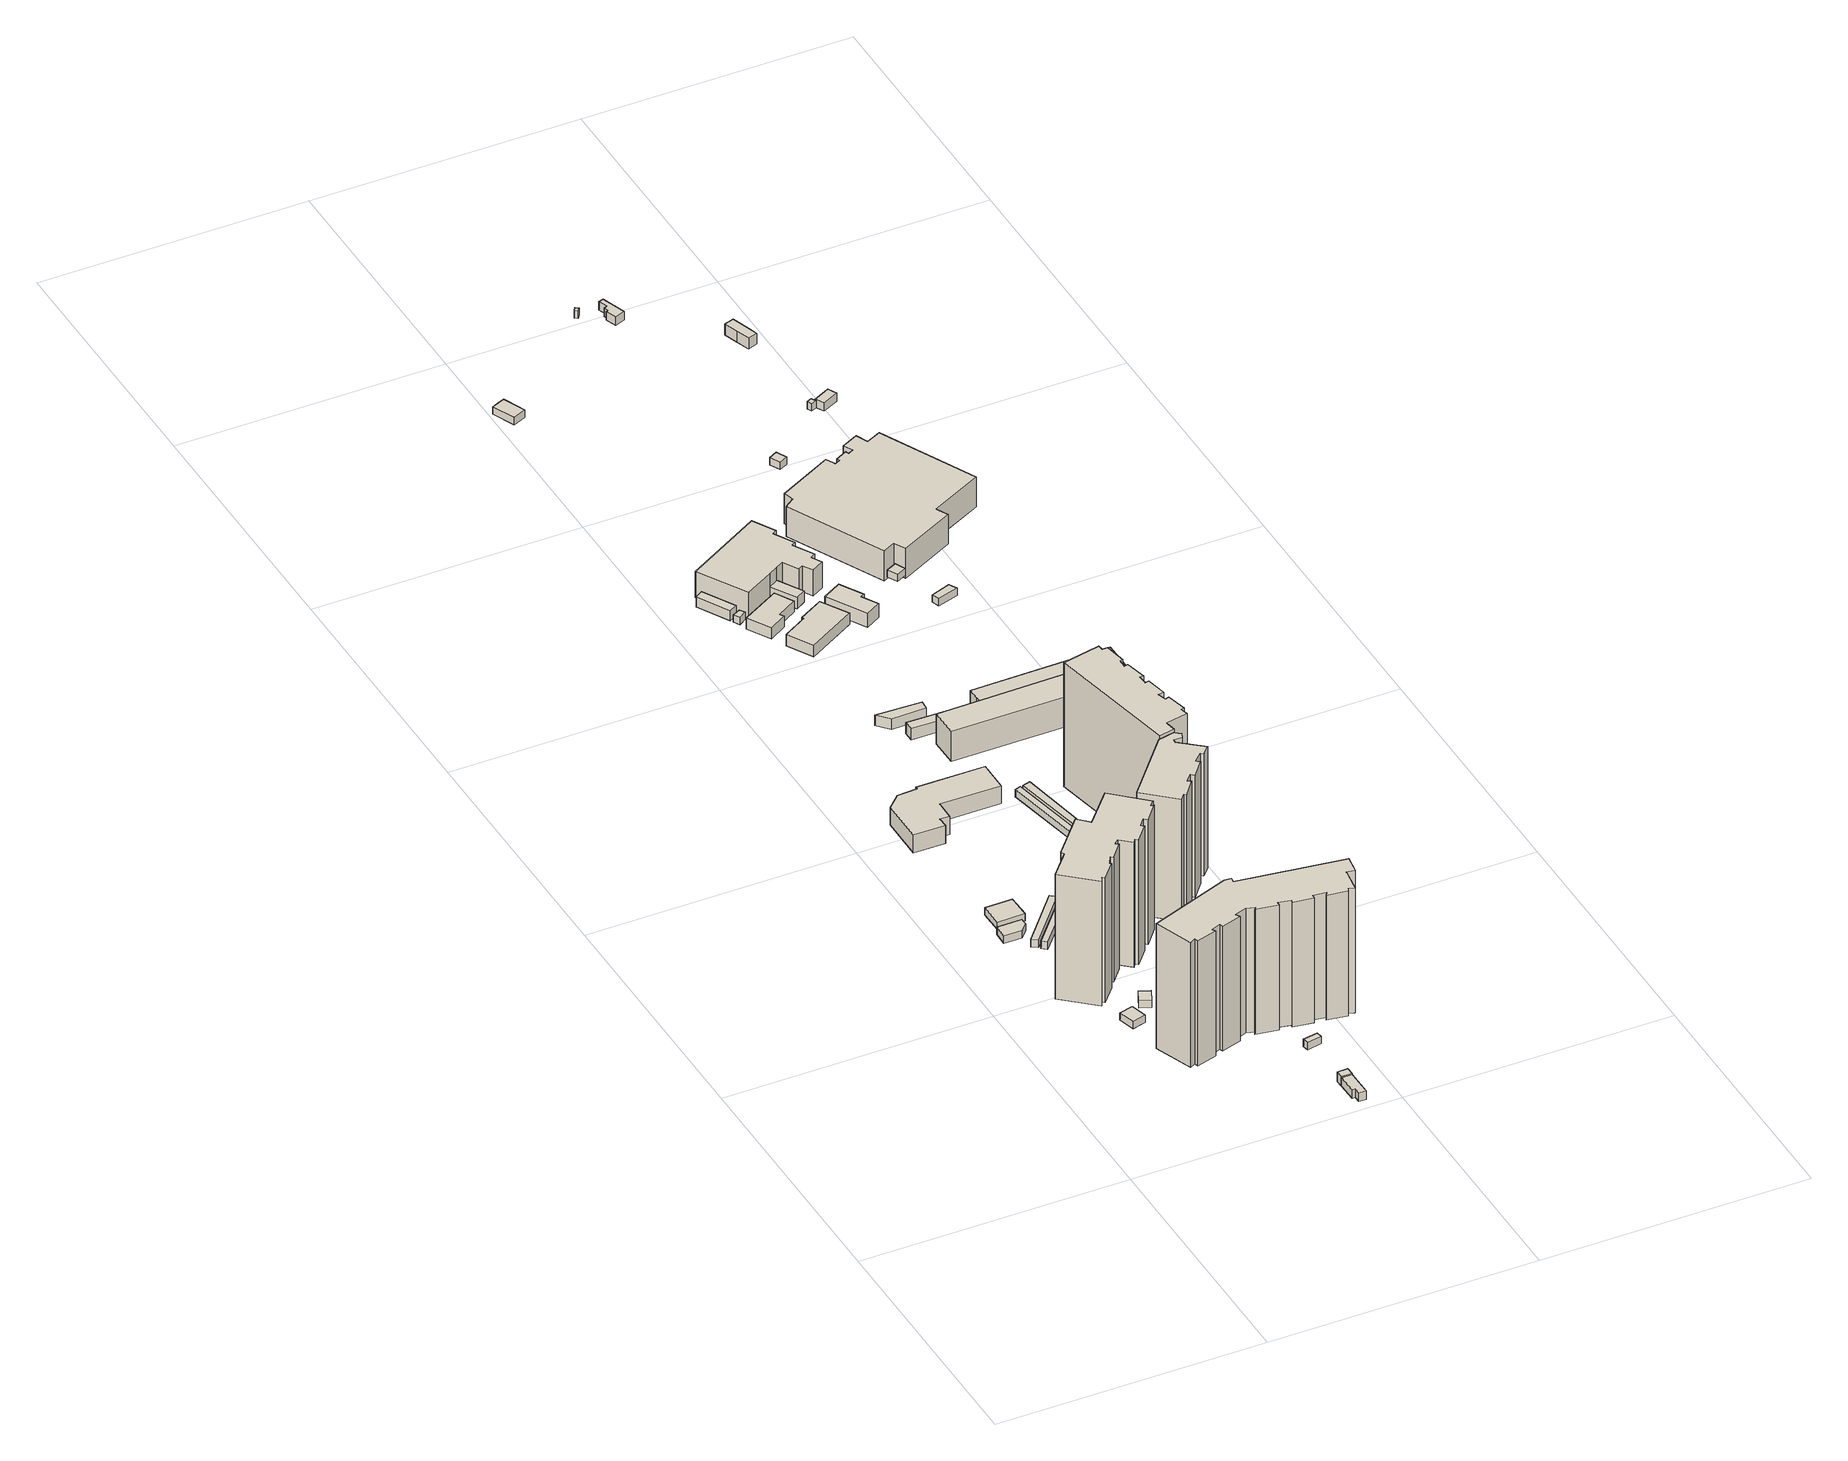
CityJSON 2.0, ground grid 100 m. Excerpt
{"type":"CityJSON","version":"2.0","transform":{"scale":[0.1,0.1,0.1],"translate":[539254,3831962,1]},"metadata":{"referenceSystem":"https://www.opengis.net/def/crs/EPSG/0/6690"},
"CityObjects":{
"building1":{"type":"Building","attributes":{"class":"3001","BuildingDetailAttribute.specifiedBuildingCoverageRate":0.6,"BuildingDetailAttribute.surveyYear":2017,"BuildingHighTideRiskAttribute.description":"1","BuildingHighTideRiskAttribute.rank":"2","BuildingHighTideRiskAttribute.depth":1.52,"BuildingIDAttribute.prefecture":"27","BuildingIDAttribute.city":"27125"},"geometry":[{"type":"Solid","lod":"1","boundaries":[[[[0,1,2,3]],[[2,4,5,3]],[[1,6,4,2]],[[0,7,6,1]],[[3,5,7,0]],[[4,6,7,5]]]]}]},
"building2":{"type":"Building","attributes":{"計測周辺長":28.14,"1/2500図郭":83,"区名":"住之江区","町丁目名称":"南港中２丁目","街区番号":3,"class":"3001","usage":"412","storeysAboveGround":1,"BuildingDetailAttribute.buildingRoofEdgeArea":47.78,"BuildingDetailAttribute.buildingStructureType":"610","BuildingDetailAttribute.buildingStructureOrgType":"2","BuildingDetailAttribute.detailedUsage":"1130","BuildingDetailAttribute.specifiedBuildingCoverageRate":0.6,"BuildingDetailAttribute.surveyYear":2017,"BuildingHighTideRiskAttribute.description":"1","BuildingHighTideRiskAttribute.rank":"2","BuildingHighTideRiskAttribute.depth":1.23,"BuildingIDAttribute.prefecture":"27","BuildingIDAttribute.city":"27125"},"geometry":[{"type":"Solid","lod":"1","boundaries":[[[[8,9,10,11,12]],[[11,13,14,12]],[[10,15,13,11]],[[9,16,15,10]],[[8,17,16,9]],[[12,14,17,8]],[[13,15,16,17,14]]]]}]},
"building3":{"type":"Building","attributes":{"計測周辺長":38.5,"1/2500図郭":83,"区名":"住之江区","町丁目名称":"南港中２丁目","街区番号":3,"class":"3001","usage":"412","storeysAboveGround":1,"BuildingDetailAttribute.buildingRoofEdgeArea":92.25,"BuildingDetailAttribute.buildingStructureType":"603","BuildingDetailAttribute.buildingStructureOrgType":"3","BuildingDetailAttribute.detailedUsage":"1130","BuildingDetailAttribute.specifiedBuildingCoverageRate":0.6,"BuildingDetailAttribute.surveyYear":2017,"BuildingHighTideRiskAttribute.description":"1","BuildingHighTideRiskAttribute.rank":"2","BuildingHighTideRiskAttribute.depth":1.1,"BuildingIDAttribute.prefecture":"27","BuildingIDAttribute.city":"27125"},"geometry":[{"type":"Solid","lod":"1","boundaries":[[[[18,19,20,21]],[[20,22,23,21]],[[19,24,22,20]],[[18,25,24,19]],[[21,23,25,18]],[[22,24,25,23]]]]}]},
"building4":{"type":"Building","attributes":{"class":"3001","BuildingDetailAttribute.specifiedBuildingCoverageRate":0.6,"BuildingDetailAttribute.surveyYear":2017,"BuildingHighTideRiskAttribute.description":"1","BuildingHighTideRiskAttribute.rank":"2","BuildingHighTideRiskAttribute.depth":1.56,"BuildingIDAttribute.prefecture":"27","BuildingIDAttribute.city":"27125"},"geometry":[{"type":"Solid","lod":"1","boundaries":[[[[26,27,28,29]],[[28,30,31,29]],[[27,32,30,28]],[[26,33,32,27]],[[29,31,33,26]],[[30,32,33,31]]]]}]},
"building5":{"type":"Building","attributes":{"計測周辺長":55.32,"1/2500図郭":83,"区名":"住之江区","町丁目名称":"南港中２丁目","街区番号":3,"class":"3003","usage":"431","storeysAboveGround":1,"BuildingDetailAttribute.buildingRoofEdgeArea":68.72,"BuildingDetailAttribute.buildingStructureType":"610","BuildingDetailAttribute.buildingStructureOrgType":"2","BuildingDetailAttribute.detailedUsage":"1740","BuildingDetailAttribute.specifiedBuildingCoverageRate":0.6,"BuildingDetailAttribute.surveyYear":2017,"BuildingHighTideRiskAttribute.description":"1","BuildingHighTideRiskAttribute.rank":"2","BuildingHighTideRiskAttribute.depth":1.45,"BuildingIDAttribute.prefecture":"27","BuildingIDAttribute.city":"27125"},"geometry":[{"type":"Solid","lod":"1","boundaries":[[[[34,35,36,37]],[[36,38,39,37]],[[35,40,38,36]],[[34,41,40,35]],[[37,39,41,34]],[[38,40,41,39]]]]}]},
"building6":{"type":"Building","attributes":{"計測周辺長":149.51,"1/2500図郭":83,"区名":"住之江区","町丁目名称":"南港中２丁目","街区番号":3,"class":"3002","usage":"412","measuredHeight":51,"storeysAboveGround":15,"BuildingDetailAttribute.buildingRoofEdgeArea":836.59,"BuildingDetailAttribute.buildingStructureType":"603","BuildingDetailAttribute.buildingStructureOrgType":"3","BuildingDetailAttribute.detailedUsage":"1130","BuildingDetailAttribute.specifiedBuildingCoverageRate":0.6,"BuildingDetailAttribute.surveyYear":2017,"BuildingHighTideRiskAttribute.description":"1","BuildingHighTideRiskAttribute.rank":"2","BuildingHighTideRiskAttribute.depth":1.54,"BuildingIDAttribute.prefecture":"27","BuildingIDAttribute.city":"27125"},"geometry":[{"type":"Solid","lod":"1","boundaries":[[[[42,43,44,45,46,47,48,49,50,51,52,53,54,55,56,57,58,59,60,61,62,63,64,65,66,67]],[[66,68,69,67]],[[65,70,68,66]],[[64,71,70,65]],[[63,72,71,64]],[[62,73,72,63]],[[61,74,73,62]],[[60,75,74,61]],[[59,76,75,60]],[[58,77,76,59]],[[57,78,77,58]],[[56,79,78,57]],[[55,80,79,56]],[[54,81,80,55]],[[53,82,81,54]],[[52,83,82,53]],[[51,84,83,52]],[[50,85,84,51]],[[49,86,85,50]],[[48,87,86,49]],[[47,88,87,48]],[[46,89,88,47]],[[45,90,89,46]],[[44,91,90,45]],[[43,92,91,44]],[[42,93,92,43]],[[67,69,93,42]],[[68,70,71,72,73,74,75,76,77,78,79,80,81,82,83,84,85,86,87,88,89,90,91,92,93,69]]]]}]},
"building7":{"type":"Building","attributes":{"計測周辺長":54.55,"1/2500図郭":83,"区名":"住之江区","町丁目名称":"南港中２丁目","街区番号":3,"class":"3003","usage":"431","storeysAboveGround":1,"BuildingDetailAttribute.buildingRoofEdgeArea":59.63,"BuildingDetailAttribute.buildingStructureType":"610","BuildingDetailAttribute.buildingStructureOrgType":"2","BuildingDetailAttribute.detailedUsage":"1740","BuildingDetailAttribute.specifiedBuildingCoverageRate":0.6,"BuildingDetailAttribute.surveyYear":2017,"BuildingHighTideRiskAttribute.description":"1","BuildingHighTideRiskAttribute.rank":"2","BuildingHighTideRiskAttribute.depth":1.45,"BuildingIDAttribute.prefecture":"27","BuildingIDAttribute.city":"27125"},"geometry":[{"type":"Solid","lod":"1","boundaries":[[[[94,95,96,97]],[[96,98,99,97]],[[95,100,98,96]],[[94,101,100,95]],[[97,99,101,94]],[[98,100,101,99]]]]}]},
"building8":{"type":"Building","attributes":{"計測周辺長":28.36,"1/2500図郭":83,"区名":"住之江区","町丁目名称":"南港中２丁目","街区番号":5,"class":"3001","usage":"422","measuredHeight":3.5,"storeysAboveGround":1,"BuildingDetailAttribute.buildingRoofEdgeArea":37.15,"BuildingDetailAttribute.buildingStructureType":"610","BuildingDetailAttribute.buildingStructureOrgType":"2","BuildingDetailAttribute.detailedUsage":"1402","BuildingDetailAttribute.specifiedBuildingCoverageRate":0.6,"BuildingDetailAttribute.surveyYear":2017,"BuildingHighTideRiskAttribute.description":"1","BuildingHighTideRiskAttribute.rank":"2","BuildingHighTideRiskAttribute.depth":1.29,"BuildingIDAttribute.prefecture":"27","BuildingIDAttribute.city":"27125"},"geometry":[{"type":"Solid","lod":"1","boundaries":[[[[102,103,104,105,106,107]],[[106,108,109,107]],[[105,110,108,106]],[[104,111,110,105]],[[103,112,111,104]],[[102,113,112,103]],[[107,109,113,102]],[[108,110,111,112,113,109]]]]}]},
"building9":{"type":"Building","attributes":{"class":"3001","measuredHeight":4,"BuildingDetailAttribute.specifiedBuildingCoverageRate":0.6,"BuildingDetailAttribute.surveyYear":2017,"BuildingHighTideRiskAttribute.description":"1","BuildingHighTideRiskAttribute.rank":"2","BuildingHighTideRiskAttribute.depth":1.56,"BuildingIDAttribute.prefecture":"27","BuildingIDAttribute.city":"27125"},"geometry":[{"type":"Solid","lod":"1","boundaries":[[[[114,115,116,117]],[[116,118,119,117]],[[115,120,118,116]],[[114,121,120,115]],[[117,119,121,114]],[[118,120,121,119]]]]}]},
"building10":{"type":"Building","attributes":{"計測周辺長":190.79,"1/2500図郭":83,"区名":"住之江区","町丁目名称":"南港中２丁目","街区番号":3,"class":"3002","usage":"412","measuredHeight":51.2,"storeysAboveGround":15,"BuildingDetailAttribute.buildingRoofEdgeArea":1134.38,"BuildingDetailAttribute.buildingStructureType":"603","BuildingDetailAttribute.buildingStructureOrgType":"3","BuildingDetailAttribute.detailedUsage":"1130","BuildingDetailAttribute.specifiedBuildingCoverageRate":0.6,"BuildingDetailAttribute.surveyYear":2017,"BuildingHighTideRiskAttribute.description":"1","BuildingHighTideRiskAttribute.rank":"2","BuildingHighTideRiskAttribute.depth":1.6,"BuildingIDAttribute.prefecture":"27","BuildingIDAttribute.city":"27125"},"geometry":[{"type":"Solid","lod":"1","boundaries":[[[[122,123,124,125,126,127,128,129,130,131,132,133,134,135,136,137,138,139,140,141,142,143,144,145,146,147,148,149,150,151]],[[150,152,153,151]],[[149,154,152,150]],[[148,155,154,149]],[[147,156,155,148]],[[146,157,156,147]],[[145,158,157,146]],[[144,159,158,145]],[[143,160,159,144]],[[142,161,160,143]],[[141,162,161,142]],[[140,163,162,141]],[[139,164,163,140]],[[138,165,164,139]],[[137,166,165,138]],[[136,167,166,137]],[[135,168,167,136]],[[134,169,168,135]],[[133,170,169,134]],[[132,171,170,133]],[[131,172,171,132]],[[130,173,172,131]],[[129,174,173,130]],[[128,175,174,129]],[[127,176,175,128]],[[126,177,176,127]],[[125,178,177,126]],[[124,179,178,125]],[[123,180,179,124]],[[122,181,180,123]],[[151,153,181,122]],[[152,154,155,156,157,158,159,160,161,162,163,164,165,166,167,168,169,170,171,172,173,174,175,176,177,178,179,180,181,153]]]]}]},
"building11":{"type":"Building","attributes":{"計測周辺長":119.17,"1/2500図郭":83,"区名":"住之江区","町丁目名称":"南港中２丁目","街区番号":3,"class":"3001","usage":"422","measuredHeight":7.2,"storeysAboveGround":2,"BuildingDetailAttribute.buildingRoofEdgeArea":584.47,"BuildingDetailAttribute.buildingStructureType":"603","BuildingDetailAttribute.buildingStructureOrgType":"3","BuildingDetailAttribute.detailedUsage":"1415","BuildingDetailAttribute.specifiedBuildingCoverageRate":0.6,"BuildingDetailAttribute.surveyYear":2017,"BuildingHighTideRiskAttribute.description":"1","BuildingHighTideRiskAttribute.rank":"2","BuildingHighTideRiskAttribute.depth":2.01,"BuildingIDAttribute.prefecture":"27","BuildingIDAttribute.city":"27125"},"geometry":[{"type":"Solid","lod":"1","boundaries":[[[[182,183,184,185,186,187,188,189,190,191,192]],[[191,193,194,192]],[[190,195,193,191]],[[189,196,195,190]],[[188,197,196,189]],[[187,198,197,188]],[[186,199,198,187]],[[185,200,199,186]],[[184,201,200,185]],[[183,202,201,184]],[[182,203,202,183]],[[192,194,203,182]],[[193,195,196,197,198,199,200,201,202,203,194]]]]}]},
"building12":{"type":"Building","attributes":{"class":"3001","BuildingDetailAttribute.specifiedBuildingCoverageRate":0.6,"BuildingDetailAttribute.surveyYear":2017,"BuildingHighTideRiskAttribute.description":"1","BuildingHighTideRiskAttribute.rank":"2","BuildingHighTideRiskAttribute.depth":1.39,"BuildingIDAttribute.prefecture":"27","BuildingIDAttribute.city":"27125"},"geometry":[{"type":"Solid","lod":"1","boundaries":[[[[204,205,206,207]],[[206,208,209,207]],[[205,210,208,206]],[[204,211,210,205]],[[207,209,211,204]],[[208,210,211,209]]]]}]},
"building13":{"type":"Building","attributes":{"計測周辺長":44.29,"1/2500図郭":83,"区名":"住之江区","町丁目名称":"南港中２丁目","街区番号":3,"class":"3003","usage":"431","storeysAboveGround":1,"BuildingDetailAttribute.buildingRoofEdgeArea":47.09,"BuildingDetailAttribute.buildingStructureType":"610","BuildingDetailAttribute.buildingStructureOrgType":"2","BuildingDetailAttribute.detailedUsage":"1740","BuildingDetailAttribute.specifiedBuildingCoverageRate":0.6,"BuildingDetailAttribute.surveyYear":2017,"BuildingHighTideRiskAttribute.description":"1","BuildingHighTideRiskAttribute.rank":"2","BuildingHighTideRiskAttribute.depth":1.7,"BuildingIDAttribute.prefecture":"27","BuildingIDAttribute.city":"27125"},"geometry":[{"type":"Solid","lod":"1","boundaries":[[[[212,213,214,215,216,217]],[[216,218,219,217]],[[215,220,218,216]],[[214,221,220,215]],[[213,222,221,214]],[[212,223,222,213]],[[217,219,223,212]],[[218,220,221,222,223,219]]]]}]},
"building14":{"type":"Building","attributes":{"計測周辺長":58.99,"1/2500図郭":83,"区名":"住之江区","町丁目名称":"南港中２丁目","街区番号":3,"class":"3003","usage":"431","storeysAboveGround":1,"BuildingDetailAttribute.buildingRoofEdgeArea":64.94,"BuildingDetailAttribute.buildingStructureType":"610","BuildingDetailAttribute.buildingStructureOrgType":"2","BuildingDetailAttribute.detailedUsage":"1740","BuildingDetailAttribute.specifiedBuildingCoverageRate":0.6,"BuildingDetailAttribute.surveyYear":2017,"BuildingHighTideRiskAttribute.description":"1","BuildingHighTideRiskAttribute.rank":"2","BuildingHighTideRiskAttribute.depth":1.61,"BuildingIDAttribute.prefecture":"27","BuildingIDAttribute.city":"27125"},"geometry":[{"type":"Solid","lod":"1","boundaries":[[[[224,225,226,227,228,229]],[[228,230,231,229]],[[227,232,230,228]],[[226,233,232,227]],[[225,234,233,226]],[[224,235,234,225]],[[229,231,235,224]],[[230,232,233,234,235,231]]]]}]},
"building15":{"type":"Building","attributes":{"計測周辺長":48.55,"1/2500図郭":83,"区名":"住之江区","町丁目名称":"南港中２丁目","街区番号":3,"class":"3003","usage":"431","storeysAboveGround":1,"BuildingDetailAttribute.buildingRoofEdgeArea":68.88,"BuildingDetailAttribute.buildingStructureType":"610","BuildingDetailAttribute.buildingStructureOrgType":"2","BuildingDetailAttribute.detailedUsage":"1740","BuildingDetailAttribute.specifiedBuildingCoverageRate":0.6,"BuildingDetailAttribute.surveyYear":2017,"BuildingHighTideRiskAttribute.description":"1","BuildingHighTideRiskAttribute.rank":"2","BuildingHighTideRiskAttribute.depth":1.46,"BuildingIDAttribute.prefecture":"27","BuildingIDAttribute.city":"27125"},"geometry":[{"type":"Solid","lod":"1","boundaries":[[[[236,237,238,239]],[[238,240,241,239]],[[237,242,240,238]],[[236,243,242,237]],[[239,241,243,236]],[[240,242,243,241]]]]}]},
"building16":{"type":"Building","attributes":{"計測周辺長":34.24,"1/2500図郭":83,"区名":"住之江区","町丁目名称":"南港中２丁目","街区番号":1,"class":"3003","usage":"402","measuredHeight":4.2,"storeysAboveGround":1,"BuildingDetailAttribute.buildingRoofEdgeArea":47.38,"BuildingDetailAttribute.buildingStructureType":"610","BuildingDetailAttribute.buildingStructureOrgType":"2","BuildingDetailAttribute.detailedUsage":"1220","BuildingDetailAttribute.specifiedBuildingCoverageRate":0.8,"BuildingDetailAttribute.surveyYear":2017,"BuildingHighTideRiskAttribute.description":"1","BuildingHighTideRiskAttribute.rank":"2","BuildingHighTideRiskAttribute.depth":2.1,"BuildingIDAttribute.prefecture":"27","BuildingIDAttribute.city":"27125"},"geometry":[{"type":"Solid","lod":"1","boundaries":[[[[244,245,246,247]],[[246,248,249,247]],[[245,250,248,246]],[[244,251,250,245]],[[247,249,251,244]],[[248,250,251,249]]]]}]},
"building17":{"type":"Building","attributes":{"計測周辺長":88.29,"1/2500図郭":83,"区名":"住之江区","町丁目名称":"南港中２丁目","街区番号":3,"class":"3003","usage":"431","storeysAboveGround":1,"BuildingDetailAttribute.buildingRoofEdgeArea":101.19,"BuildingDetailAttribute.buildingStructureType":"610","BuildingDetailAttribute.buildingStructureOrgType":"2","BuildingDetailAttribute.detailedUsage":"1740","BuildingDetailAttribute.specifiedBuildingCoverageRate":0.6,"BuildingDetailAttribute.surveyYear":2017,"BuildingHighTideRiskAttribute.description":"1","BuildingHighTideRiskAttribute.rank":"2","BuildingHighTideRiskAttribute.depth":1.52,"BuildingIDAttribute.prefecture":"27","BuildingIDAttribute.city":"27125"},"geometry":[{"type":"Solid","lod":"1","boundaries":[[[[252,253,254,255]],[[254,256,257,255]],[[253,258,256,254]],[[252,259,258,253]],[[255,257,259,252]],[[256,258,259,257]]]]}]},
"building18":{"type":"Building","attributes":{"class":"3003","BuildingDetailAttribute.specifiedBuildingCoverageRate":0.8,"BuildingDetailAttribute.surveyYear":2017,"BuildingHighTideRiskAttribute.description":"1","BuildingHighTideRiskAttribute.rank":"2","BuildingHighTideRiskAttribute.depth":2.11,"BuildingIDAttribute.prefecture":"27","BuildingIDAttribute.city":"27125"},"geometry":[{"type":"Solid","lod":"1","boundaries":[[[[260,261,262,263]],[[262,264,265,263]],[[261,266,264,262]],[[260,267,266,261]],[[263,265,267,260]],[[264,266,267,265]]]]}]},
"building19":{"type":"Building","attributes":{"class":"3003","measuredHeight":4.4,"BuildingDetailAttribute.specifiedBuildingCoverageRate":0.8,"BuildingDetailAttribute.surveyYear":2017,"BuildingHighTideRiskAttribute.description":"1","BuildingHighTideRiskAttribute.rank":"2","BuildingHighTideRiskAttribute.depth":1.78,"BuildingIDAttribute.prefecture":"27","BuildingIDAttribute.city":"27125"},"geometry":[{"type":"Solid","lod":"1","boundaries":[[[[268,269,270,271]],[[270,272,273,271]],[[269,274,272,270]],[[268,275,274,269]],[[271,273,275,268]],[[272,274,275,273]]]]}]},
"building20":{"type":"Building","attributes":{"計測周辺長":109.27,"1/2500図郭":83,"区名":"住之江区","町丁目名称":"南港中２丁目","街区番号":3,"class":"3002","usage":"412","measuredHeight":50.1,"storeysAboveGround":15,"BuildingDetailAttribute.buildingRoofEdgeArea":495.66,"BuildingDetailAttribute.buildingStructureType":"603","BuildingDetailAttribute.buildingStructureOrgType":"3","BuildingDetailAttribute.detailedUsage":"1130","BuildingDetailAttribute.specifiedBuildingCoverageRate":0.6,"BuildingDetailAttribute.surveyYear":2017,"BuildingHighTideRiskAttribute.description":"1","BuildingHighTideRiskAttribute.rank":"2","BuildingHighTideRiskAttribute.depth":1.94,"BuildingIDAttribute.prefecture":"27","BuildingIDAttribute.city":"27125"},"geometry":[{"type":"Solid","lod":"1","boundaries":[[[[276,277,278,279,280,281,282,283,284,285,286,287,288,289,290,291,292,293,294]],[[293,295,296,294]],[[292,297,295,293]],[[291,298,297,292]],[[290,299,298,291]],[[289,300,299,290]],[[288,301,300,289]],[[287,302,301,288]],[[286,303,302,287]],[[285,304,303,286]],[[284,305,304,285]],[[283,306,305,284]],[[282,307,306,283]],[[281,308,307,282]],[[280,309,308,281]],[[279,310,309,280]],[[278,311,310,279]],[[277,312,311,278]],[[276,313,312,277]],[[294,296,313,276]],[[295,297,298,299,300,301,302,303,304,305,306,307,308,309,310,311,312,313,296]]]]}]},
"building21":{"type":"Building","attributes":{"計測周辺長":88.49,"1/2500図郭":83,"区名":"住之江区","町丁目名称":"南港中２丁目","街区番号":3,"class":"3003","usage":"431","storeysAboveGround":1,"BuildingDetailAttribute.buildingRoofEdgeArea":114.34,"BuildingDetailAttribute.buildingStructureType":"610","BuildingDetailAttribute.buildingStructureOrgType":"2","BuildingDetailAttribute.detailedUsage":"1740","BuildingDetailAttribute.specifiedBuildingCoverageRate":0.6,"BuildingDetailAttribute.surveyYear":2017,"BuildingHighTideRiskAttribute.description":"1","BuildingHighTideRiskAttribute.rank":"2","BuildingHighTideRiskAttribute.depth":1.72,"BuildingIDAttribute.prefecture":"27","BuildingIDAttribute.city":"27125"},"geometry":[{"type":"Solid","lod":"1","boundaries":[[[[314,315,316,317]],[[316,318,319,317]],[[315,320,318,316]],[[314,321,320,315]],[[317,319,321,314]],[[318,320,321,319]]]]}]},
"building22":{"type":"Building","attributes":{"計測周辺長":52.85,"1/2500図郭":83,"区名":"住之江区","町丁目名称":"南港中２丁目","街区番号":1,"class":"3001","usage":"402","measuredHeight":4.5,"storeysAboveGround":1,"BuildingDetailAttribute.buildingRoofEdgeArea":146.75,"BuildingDetailAttribute.buildingStructureType":"610","BuildingDetailAttribute.buildingStructureOrgType":"2","BuildingDetailAttribute.detailedUsage":"1260","BuildingDetailAttribute.specifiedBuildingCoverageRate":0.8,"BuildingDetailAttribute.surveyYear":2017,"BuildingHighTideRiskAttribute.description":"1","BuildingHighTideRiskAttribute.rank":"2","BuildingHighTideRiskAttribute.depth":1.95,"BuildingIDAttribute.prefecture":"27","BuildingIDAttribute.city":"27125"},"geometry":[{"type":"Solid","lod":"1","boundaries":[[[[322,323,324,325,326,327]],[[326,328,329,327]],[[325,330,328,326]],[[324,331,330,325]],[[323,332,331,324]],[[322,333,332,323]],[[327,329,333,322]],[[328,330,331,332,333,329]]]]}]},
"building23":{"type":"Building","attributes":{"class":"3003","measuredHeight":4.5,"BuildingDetailAttribute.specifiedBuildingCoverageRate":0.8,"BuildingDetailAttribute.surveyYear":2017,"BuildingHighTideRiskAttribute.description":"1","BuildingHighTideRiskAttribute.rank":"2","BuildingHighTideRiskAttribute.depth":1.79,"BuildingIDAttribute.prefecture":"27","BuildingIDAttribute.city":"27125"},"geometry":[{"type":"Solid","lod":"1","boundaries":[[[[334,335,336,337,338,339]],[[338,340,341,339]],[[337,342,340,338]],[[336,343,342,337]],[[335,344,343,336]],[[334,345,344,335]],[[339,341,345,334]],[[340,342,343,344,345,341]]]]}]},
"building24":{"type":"Building","attributes":{"計測周辺長":65.72,"1/2500図郭":83,"区名":"住之江区","町丁目名称":"南港中２丁目","街区番号":1,"class":"3001","usage":"402","measuredHeight":4.7,"storeysAboveGround":1,"BuildingDetailAttribute.buildingRoofEdgeArea":239.71,"BuildingDetailAttribute.buildingStructureType":"610","BuildingDetailAttribute.buildingStructureOrgType":"2","BuildingDetailAttribute.detailedUsage":"1260","BuildingDetailAttribute.specifiedBuildingCoverageRate":0.8,"BuildingDetailAttribute.surveyYear":2017,"BuildingHighTideRiskAttribute.description":"1","BuildingHighTideRiskAttribute.rank":"2","BuildingHighTideRiskAttribute.depth":2.01,"BuildingIDAttribute.prefecture":"27","BuildingIDAttribute.city":"27125"},"geometry":[{"type":"Solid","lod":"1","boundaries":[[[[346,347,348,349,350,351]],[[350,352,353,351]],[[349,354,352,350]],[[348,355,354,349]],[[347,356,355,348]],[[346,357,356,347]],[[351,353,357,346]],[[352,354,355,356,357,353]]]]}]},
"building25":{"type":"Building","attributes":{"計測周辺長":130.51,"1/2500図郭":83,"区名":"住之江区","町丁目名称":"南港中２丁目","街区番号":1,"class":"3001","usage":"402","measuredHeight":10.6,"storeysAboveGround":2,"BuildingDetailAttribute.buildingRoofEdgeArea":761.32,"BuildingDetailAttribute.buildingStructureType":"603","BuildingDetailAttribute.buildingStructureOrgType":"3","BuildingDetailAttribute.detailedUsage":"1260","BuildingDetailAttribute.specifiedBuildingCoverageRate":0.8,"BuildingDetailAttribute.surveyYear":2017,"BuildingHighTideRiskAttribute.description":"1","BuildingHighTideRiskAttribute.rank":"2","BuildingHighTideRiskAttribute.depth":2.25,"BuildingIDAttribute.prefecture":"27","BuildingIDAttribute.city":"27125"},"geometry":[{"type":"Solid","lod":"1","boundaries":[[[[358,359,360,361,362,363,364,365,366,367,368,369,370,371,372,373,374]],[[373,375,376,374]],[[372,377,375,373]],[[371,378,377,372]],[[370,379,378,371]],[[369,380,379,370]],[[368,381,380,369]],[[367,382,381,368]],[[366,383,382,367]],[[365,384,383,366]],[[364,385,384,365]],[[363,386,385,364]],[[362,387,386,363]],[[361,388,387,362]],[[360,389,388,361]],[[359,390,389,360]],[[358,391,390,359]],[[374,376,391,358]],[[375,377,378,379,380,381,382,383,384,385,386,387,388,389,390,391,376]]]]}]},
"building26":{"type":"Building","attributes":{"計測周辺長":30.01,"1/2500図郭":83,"区名":"住之江区","町丁目名称":"南港中２丁目","街区番号":1,"class":"3003","usage":"402","measuredHeight":4.7,"storeysAboveGround":2,"BuildingDetailAttribute.buildingRoofEdgeArea":46.08,"BuildingDetailAttribute.buildingStructureType":"610","BuildingDetailAttribute.buildingStructureOrgType":"2","BuildingDetailAttribute.detailedUsage":"1260","BuildingDetailAttribute.specifiedBuildingCoverageRate":0.8,"BuildingDetailAttribute.surveyYear":2017,"BuildingHighTideRiskAttribute.description":"1","BuildingHighTideRiskAttribute.rank":"2","BuildingHighTideRiskAttribute.depth":2.14,"BuildingIDAttribute.prefecture":"27","BuildingIDAttribute.city":"27125"},"geometry":[{"type":"Solid","lod":"1","boundaries":[[[[392,393,394,395,396]],[[395,397,398,396]],[[394,399,397,395]],[[393,400,399,394]],[[392,401,400,393]],[[396,398,401,392]],[[397,399,400,401,398]]]]}]},
"building27":{"type":"Building","attributes":{"計測周辺長":144.85,"1/2500図郭":83,"区名":"住之江区","町丁目名称":"南港中２丁目","街区番号":3,"class":"3002","usage":"412","measuredHeight":50.9,"storeysAboveGround":15,"BuildingDetailAttribute.buildingRoofEdgeArea":754.91,"BuildingDetailAttribute.buildingStructureType":"603","BuildingDetailAttribute.buildingStructureOrgType":"3","BuildingDetailAttribute.detailedUsage":"1130","BuildingDetailAttribute.specifiedBuildingCoverageRate":0.6,"BuildingDetailAttribute.surveyYear":2017,"BuildingHighTideRiskAttribute.description":"1","BuildingHighTideRiskAttribute.rank":"2","BuildingHighTideRiskAttribute.depth":1.74,"BuildingIDAttribute.prefecture":"27","BuildingIDAttribute.city":"27125"},"geometry":[{"type":"Solid","lod":"1","boundaries":[[[[402,403,404,405,406,407,408,409,410,411,412,413,414,415,416,417,418,419,420,421,422,423]],[[422,424,425,423]],[[421,426,424,422]],[[420,427,426,421]],[[419,428,427,420]],[[418,429,428,419]],[[417,430,429,418]],[[416,431,430,417]],[[415,432,431,416]],[[414,433,432,415]],[[413,434,433,414]],[[412,435,434,413]],[[411,436,435,412]],[[410,437,436,411]],[[409,438,437,410]],[[408,439,438,409]],[[407,440,439,408]],[[406,441,440,407]],[[405,442,441,406]],[[404,443,442,405]],[[403,444,443,404]],[[402,445,444,403]],[[423,425,445,402]],[[424,426,427,428,429,430,431,432,433,434,435,436,437,438,439,440,441,442,443,444,445,425]]]]}]},
"building28":{"type":"Building","attributes":{"class":"3003","BuildingDetailAttribute.specifiedBuildingCoverageRate":0.6,"BuildingDetailAttribute.surveyYear":2017,"BuildingHighTideRiskAttribute.description":"1","BuildingHighTideRiskAttribute.rank":"2","BuildingHighTideRiskAttribute.depth":2.06,"BuildingIDAttribute.prefecture":"27","BuildingIDAttribute.city":"27125"},"geometry":[{"type":"Solid","lod":"1","boundaries":[[[[446,447,448,449,450,451]],[[450,452,453,451]],[[449,454,452,450]],[[448,455,454,449]],[[447,456,455,448]],[[446,457,456,447]],[[451,453,457,446]],[[452,454,455,456,457,453]]]]}]},
"building29":{"type":"Building","attributes":{"計測周辺長":50.26,"1/2500図郭":83,"区名":"住之江区","町丁目名称":"南港中２丁目","街区番号":1,"class":"3001","usage":"402","measuredHeight":5.7,"storeysAboveGround":1,"BuildingDetailAttribute.buildingRoofEdgeArea":127.46,"BuildingDetailAttribute.buildingStructureType":"610","BuildingDetailAttribute.buildingStructureOrgType":"2","BuildingDetailAttribute.detailedUsage":"1260","BuildingDetailAttribute.specifiedBuildingCoverageRate":0.8,"BuildingDetailAttribute.surveyYear":2017,"BuildingHighTideRiskAttribute.description":"1","BuildingHighTideRiskAttribute.rank":"2","BuildingHighTideRiskAttribute.depth":1.95,"BuildingIDAttribute.prefecture":"27","BuildingIDAttribute.city":"27125"},"geometry":[{"type":"Solid","lod":"1","boundaries":[[[[458,459,460,461,462,463]],[[462,464,465,463]],[[461,466,464,462]],[[460,467,466,461]],[[459,468,467,460]],[[458,469,468,459]],[[463,465,469,458]],[[464,466,467,468,469,465]]]]}]},
"building30":{"type":"Building","attributes":{"name":"ポートタウン東駅","計測周辺長":150.5,"1/2500図郭":83,"区名":"住之江区","町丁目名称":"南港中２丁目","街区番号":1,"class":"3003","usage":"431","measuredHeight":12.4,"storeysAboveGround":3,"BuildingDetailAttribute.buildingRoofEdgeArea":713.37,"BuildingDetailAttribute.buildingStructureType":"603","BuildingDetailAttribute.buildingStructureOrgType":"3","BuildingDetailAttribute.detailedUsage":"1710","BuildingDetailAttribute.specifiedBuildingCoverageRate":0.8,"BuildingDetailAttribute.surveyYear":2017,"BuildingHighTideRiskAttribute.description":"1","BuildingHighTideRiskAttribute.rank":"2","BuildingHighTideRiskAttribute.depth":2.88,"BuildingIDAttribute.prefecture":"27","BuildingIDAttribute.city":"27125"},"geometry":[{"type":"Solid","lod":"1","boundaries":[[[[470,471,472,473]],[[472,474,475,473]],[[471,476,474,472]],[[470,477,476,471]],[[473,475,477,470]],[[474,476,477,475]]]]}]},
"building31":{"type":"Building","attributes":{"計測周辺長":125.25,"1/2500図郭":83,"区名":"住之江区","町丁目名称":"南港中２丁目","街区番号":1,"class":"3003","usage":"431","measuredHeight":7.2,"storeysAboveGround":2,"BuildingDetailAttribute.buildingRoofEdgeArea":562.79,"BuildingDetailAttribute.buildingStructureType":"610","BuildingDetailAttribute.buildingStructureOrgType":"2","BuildingDetailAttribute.detailedUsage":"1710","BuildingDetailAttribute.specifiedBuildingCoverageRate":0.8,"BuildingDetailAttribute.surveyYear":2017,"BuildingHighTideRiskAttribute.description":"1","BuildingHighTideRiskAttribute.rank":"2","BuildingHighTideRiskAttribute.depth":1.47,"BuildingIDAttribute.prefecture":"27","BuildingIDAttribute.city":"27125"},"geometry":[{"type":"Solid","lod":"1","boundaries":[[[[478,479,480,481,482,483,484]],[[483,485,486,484]],[[482,487,485,483]],[[481,488,487,482]],[[480,489,488,481]],[[479,490,489,480]],[[478,491,490,479]],[[484,486,491,478]],[[485,487,488,489,490,491,486]]]]}]},
"building32":{"type":"Building","attributes":{"計測周辺長":16.89,"1/2500図郭":83,"区名":"住之江区","町丁目名称":"南港中２丁目","街区番号":1,"class":"3003","usage":"431","storeysAboveGround":1,"BuildingDetailAttribute.buildingRoofEdgeArea":17.81,"BuildingDetailAttribute.buildingStructureType":"610","BuildingDetailAttribute.buildingStructureOrgType":"2","BuildingDetailAttribute.detailedUsage":"1740","BuildingDetailAttribute.specifiedBuildingCoverageRate":0.8,"BuildingDetailAttribute.surveyYear":2017,"BuildingHighTideRiskAttribute.description":"1","BuildingHighTideRiskAttribute.rank":"2","BuildingHighTideRiskAttribute.depth":2.35,"BuildingIDAttribute.prefecture":"27","BuildingIDAttribute.city":"27125"},"geometry":[{"type":"Solid","lod":"1","boundaries":[[[[492,493,494,495]],[[494,496,497,495]],[[493,498,496,494]],[[492,499,498,493]],[[495,497,499,492]],[[496,498,499,497]]]]}]},
"building33":{"type":"Building","attributes":{"計測周辺長":22.8,"1/2500図郭":83,"区名":"住之江区","町丁目名称":"南港中２丁目","街区番号":1,"class":"3001","usage":"452","storeysAboveGround":1,"BuildingDetailAttribute.buildingRoofEdgeArea":26.38,"BuildingDetailAttribute.buildingStructureType":"610","BuildingDetailAttribute.buildingStructureOrgType":"2","BuildingDetailAttribute.detailedUsage":"1620","BuildingDetailAttribute.specifiedBuildingCoverageRate":0.8,"BuildingDetailAttribute.surveyYear":2017,"BuildingHighTideRiskAttribute.description":"1","BuildingHighTideRiskAttribute.rank":"2","BuildingHighTideRiskAttribute.depth":2.19,"BuildingIDAttribute.prefecture":"27","BuildingIDAttribute.city":"27125"},"geometry":[{"type":"Solid","lod":"1","boundaries":[[[[500,501,502,503]],[[502,504,505,503]],[[501,506,504,502]],[[500,507,506,501]],[[503,505,507,500]],[[504,506,507,505]]]]}]},
"building34":{"type":"Building","attributes":{"class":"3003","BuildingDetailAttribute.specifiedBuildingCoverageRate":0.8,"BuildingDetailAttribute.surveyYear":2017,"BuildingTsunamiRiskAttribute.description":"1","BuildingTsunamiRiskAttribute.rank":"2","BuildingTsunamiRiskAttribute.depth":0.54,"BuildingHighTideRiskAttribute.description":"1","BuildingHighTideRiskAttribute.rank":"3","BuildingHighTideRiskAttribute.depth":3.78,"BuildingIDAttribute.prefecture":"27","BuildingIDAttribute.city":"27125"},"geometry":[{"type":"Solid","lod":"1","boundaries":[[[[508,509,510,511]],[[510,512,513,511]],[[509,514,512,510]],[[508,515,514,509]],[[511,513,515,508]],[[512,514,515,513]]]]}]},
"building35":{"type":"Building","attributes":{"計測周辺長":210.76,"1/2500図郭":83,"区名":"住之江区","町丁目名称":"南港中２丁目","街区番号":1,"class":"3002","usage":"431","measuredHeight":12.2,"storeysAboveGround":3,"BuildingDetailAttribute.buildingRoofEdgeArea":2326.37,"BuildingDetailAttribute.buildingStructureType":"610","BuildingDetailAttribute.buildingStructureOrgType":"2","BuildingDetailAttribute.detailedUsage":"1740","BuildingDetailAttribute.specifiedBuildingCoverageRate":0.8,"BuildingDetailAttribute.surveyYear":2017,"BuildingTsunamiRiskAttribute.description":"1","BuildingTsunamiRiskAttribute.rank":"1","BuildingTsunamiRiskAttribute.depth":0.37,"BuildingHighTideRiskAttribute.description":"1","BuildingHighTideRiskAttribute.rank":"3","BuildingHighTideRiskAttribute.depth":3.61,"BuildingIDAttribute.prefecture":"27","BuildingIDAttribute.city":"27125"},"geometry":[{"type":"Solid","lod":"1","boundaries":[[[[516,517,518,519,520,521,522,523,524,525,526,527,528,529,530,531,532,533,534,535]],[[534,536,537,535]],[[533,538,536,534]],[[532,539,538,533]],[[531,540,539,532]],[[530,541,540,531]],[[529,542,541,530]],[[528,543,542,529]],[[527,544,543,528]],[[526,545,544,527]],[[525,546,545,526]],[[524,547,546,525]],[[523,548,547,524]],[[522,549,548,523]],[[521,550,549,522]],[[520,551,550,521]],[[519,552,551,520]],[[518,553,552,519]],[[517,554,553,518]],[[516,555,554,517]],[[535,537,555,516]],[[536,538,539,540,541,542,543,544,545,546,547,548,549,550,551,552,553,554,555,537]]]]}]},
"building36":{"type":"Building","attributes":{"class":"3001","BuildingDetailAttribute.specifiedBuildingCoverageRate":0.8,"BuildingDetailAttribute.surveyYear":2017,"BuildingHighTideRiskAttribute.description":"1","BuildingHighTideRiskAttribute.rank":"2","BuildingHighTideRiskAttribute.depth":2.53,"BuildingIDAttribute.prefecture":"27","BuildingIDAttribute.city":"27125"},"geometry":[{"type":"Solid","lod":"1","boundaries":[[[[556,557,558,559]],[[558,560,561,559]],[[557,562,560,558]],[[556,563,562,557]],[[559,561,563,556]],[[560,562,563,561]]]]}]},
"building37":{"type":"Building","attributes":{"class":"3001","measuredHeight":3.4,"BuildingDetailAttribute.specifiedBuildingCoverageRate":0.8,"BuildingDetailAttribute.surveyYear":2017,"BuildingTsunamiRiskAttribute.description":"1","BuildingTsunamiRiskAttribute.rank":"1","BuildingTsunamiRiskAttribute.depth":0.14,"BuildingHighTideRiskAttribute.description":"1","BuildingHighTideRiskAttribute.rank":"3","BuildingHighTideRiskAttribute.depth":3.05,"BuildingIDAttribute.prefecture":"27","BuildingIDAttribute.city":"27125"},"geometry":[{"type":"Solid","lod":"1","boundaries":[[[[564,565,566,567,568,569,570,571]],[[570,572,573,571]],[[569,574,572,570]],[[568,575,574,569]],[[567,576,575,568]],[[566,577,576,567]],[[565,578,577,566]],[[564,579,578,565]],[[571,573,579,564]],[[572,574,575,576,577,578,579,573]]]]}]},
"building38":{"type":"Building","attributes":{"class":"3001","BuildingDetailAttribute.specifiedBuildingCoverageRate":0.8,"BuildingDetailAttribute.surveyYear":2017,"BuildingTsunamiRiskAttribute.description":"1","BuildingTsunamiRiskAttribute.rank":"2","BuildingTsunamiRiskAttribute.depth":0.85,"BuildingHighTideRiskAttribute.description":"1","BuildingHighTideRiskAttribute.rank":"3","BuildingHighTideRiskAttribute.depth":4.1,"BuildingIDAttribute.prefecture":"27","BuildingIDAttribute.city":"27125"},"geometry":[{"type":"Solid","lod":"1","boundaries":[[[[580,581,582,583]],[[582,584,585,583]],[[581,586,584,582]],[[580,587,586,581]],[[583,585,587,580]],[[584,586,587,585]]]]}]},
"building39":{"type":"Building","attributes":{"計測周辺長":20.77,"1/2500図郭":83,"区名":"住之江区","町丁目名称":"南港中４丁目","街区番号":8,"class":"3001","usage":"401","measuredHeight":3.4,"storeysAboveGround":1,"BuildingDetailAttribute.buildingRoofEdgeArea":24.37,"BuildingDetailAttribute.buildingStructureType":"610","BuildingDetailAttribute.buildingStructureOrgType":"2","BuildingDetailAttribute.detailedUsage":"1310","BuildingDetailAttribute.specifiedBuildingCoverageRate":0.8,"BuildingDetailAttribute.surveyYear":2017,"BuildingTsunamiRiskAttribute.description":"1","BuildingTsunamiRiskAttribute.rank":"2","BuildingTsunamiRiskAttribute.depth":1.35,"BuildingHighTideRiskAttribute.description":"1","BuildingHighTideRiskAttribute.rank":"3","BuildingHighTideRiskAttribute.depth":4.6,"BuildingIDAttribute.prefecture":"27","BuildingIDAttribute.city":"27125"},"geometry":[{"type":"Solid","lod":"1","boundaries":[[[[588,589,590,591]],[[590,592,593,591]],[[589,594,592,590]],[[588,595,594,589]],[[591,593,595,588]],[[592,594,595,593]]]]}]},
"building40":{"type":"Building","attributes":{"class":"3003","measuredHeight":4.4,"BuildingDetailAttribute.specifiedBuildingCoverageRate":0.8,"BuildingDetailAttribute.surveyYear":2017,"BuildingTsunamiRiskAttribute.description":"1","BuildingTsunamiRiskAttribute.rank":"2","BuildingTsunamiRiskAttribute.depth":1.49,"BuildingHighTideRiskAttribute.description":"1","BuildingHighTideRiskAttribute.rank":"3","BuildingHighTideRiskAttribute.depth":4.75,"BuildingIDAttribute.prefecture":"27","BuildingIDAttribute.city":"27125"},"geometry":[{"type":"Solid","lod":"1","boundaries":[[[[596,597,598,599,600,601]],[[600,602,603,601]],[[599,604,602,600]],[[598,605,604,599]],[[597,606,605,598]],[[596,607,606,597]],[[601,603,607,596]],[[602,604,605,606,607,603]]]]}]}
},
"vertices":[
[343,756,38],[395,770,38],[412,708,38],[360,694,38],[412,708,68],[360,694,68],[395,770,68],[343,756,68],
[192,1304,37],[194,1359,37],[286,1360,37],[286,1332,37],[259,1304,37],[286,1332,67],[259,1304,67],[286,1360,67],[194,1359,67],[192,1304,67],
[206,1379,39],[205,1469,39],[307,1470,39],[308,1380,39],[307,1470,69],[308,1380,69],[205,1469,69],[206,1379,69],
[428,788,38],[451,836,38],[490,818,38],[467,770,38],[490,818,68],[467,770,68],[451,836,68],[428,788,68],
[260,1244,40],[423,1433,40],[445,1416,40],[282,1230,40],[445,1416,70],[282,1230,70],[423,1433,70],[260,1244,70],
[207,959,35],[284,1045,35],[276,1057,35],[403,1201,35],[443,1161,35],[554,1285,35],[675,1174,35],[658,1156,35],[668,1153,35],[614,1088,35],[601,1100,35],[579,1073,35],[589,1063,35],[537,1005,35],[527,1012,35],[517,997,35],[474,1034,35],[459,1021,35],[469,1012,35],[420,956,35],[412,963,35],[395,933,35],[400,928,35],[346,868,35],[336,875,35],[326,855,35],[336,875,546],[326,855,546],[346,868,546],[400,928,546],[395,933,546],[412,963,546],[420,956,546],[469,1012,546],[459,1021,546],[474,1034,546],[517,997,546],[527,1012,546],[537,1005,546],[589,1063,546],[579,1073,546],[601,1100,546],[614,1088,546],[668,1153,546],[658,1156,546],[675,1174,546],[554,1285,546],[443,1161,546],[403,1201,546],[276,1057,546],[284,1045,546],[207,959,546],
[287,1222,39],[450,1409,39],[471,1394,39],[305,1207,39],[471,1394,69],[305,1207,69],[450,1409,69],[287,1222,69],
[870,108,37],[871,6,37],[844,6,37],[844,31,37],[832,30,37],[831,108,37],[832,30,72],[831,108,72],[844,31,72],[844,6,72],[871,6,72],[870,108,72],
[831,108,36],[830,138,36],[870,138,36],[870,108,36],[870,138,75],[870,108,75],[830,138,75],[831,108,75],
[455,434,36],[435,421,36],[381,566,36],[688,679,36],[713,677,36],[710,659,36],[1106,600,36],[1096,533,36],[1066,538,36],[1052,447,36],[1030,455,36],[1025,442,36],[950,454,36],[957,467,36],[910,474,36],[907,459,36],[832,470,36],[835,480,36],[789,490,36],[787,475,36],[705,489,36],[712,499,36],[682,509,36],[637,493,36],[645,478,36],[570,455,36],[565,468,36],[530,455,36],[538,442,36],[460,419,36],[538,442,548],[460,419,548],[530,455,548],[565,468,548],[570,455,548],[645,478,548],[637,493,548],[682,509,548],[712,499,548],[705,489,548],[787,475,548],[789,490,548],[835,480,548],[832,470,548],[907,459,548],[910,474,548],[957,467,548],[950,454,548],[1025,442,548],[1030,455,548],[1052,447,548],[1066,538,548],[1096,533,548],[1106,600,548],[710,659,548],[713,677,548],[688,679,548],[381,566,548],[435,421,548],[455,434,548],
[153,1888,31],[154,2058,31],[204,2106,31],[279,2109,31],[278,2119,31],[533,2119,31],[532,1999,31],[307,2000,31],[305,1925,31],[270,1927,31],[271,1887,31],[270,1927,104],[271,1887,104],[305,1925,104],[307,2000,104],[532,1999,104],[533,2119,104],[278,2119,104],[279,2109,104],[204,2106,104],[154,2058,104],[153,1888,104],
[816,356,38],[872,366,38],[876,343,38],[820,333,38],[876,343,68],[820,333,68],[872,366,68],[816,356,68],
[947,769,37],[835,728,37],[824,753,37],[964,796,37],[987,727,37],[965,719,37],[987,727,67],[965,719,67],[964,796,67],[824,753,67],[835,728,67],[947,769,67],
[971,812,37],[819,763,37],[812,787,37],[983,842,37],[1019,735,37],[1000,727,37],[1019,735,67],[1000,727,67],[983,842,67],[812,787,67],[819,763,67],[971,812,67],
[816,1080,38],[846,1090,38],[913,891,38],[881,881,38],[913,891,68],[881,881,68],[846,1090,68],[816,1080,68],
[121,3412,32],[150,3430,32],[217,3311,32],[187,3293,32],[217,3311,73],[187,3293,73],[150,3430,73],[121,3412,73],
[587,2005,37],[609,2013,37],[691,1601,37],[666,1598,37],[691,1601,67],[666,1598,67],[609,2013,67],[587,2005,67],
[192,3281,33],[222,3296,33],[234,3276,33],[205,3258,33],[234,3276,63],[205,3258,63],[222,3296,63],[192,3281,63],
[392,2520,34],[351,2564,34],[522,2558,34],[520,2522,34],[522,2558,78],[520,2522,78],[351,2564,78],[392,2520,78],
[654,1253,33],[850,1480,33],[912,1493,33],[932,1476,33],[925,1456,33],[892,1456,33],[892,1443,33],[976,1374,33],[946,1344,33],[938,1351,33],[906,1321,33],[919,1311,33],[869,1250,33],[857,1263,33],[832,1235,33],[845,1228,33],[795,1167,33],[788,1175,33],[770,1154,33],[788,1175,534],[770,1154,534],[795,1167,534],[845,1228,534],[832,1235,534],[857,1263,534],[869,1250,534],[919,1311,534],[906,1321,534],[938,1351,534],[946,1344,534],[976,1374,534],[892,1443,534],[892,1456,534],[925,1456,534],[932,1476,534],[912,1493,534],[850,1480,534],[654,1253,534],
[619,2015,36],[649,2023,36],[723,1619,36],[701,1606,36],[723,1619,66],[701,1606,66],[649,2023,66],[619,2015,66],
[212,3228,33],[357,3310,33],[395,3240,33],[320,3197,33],[330,3182,33],[263,3141,33],[330,3182,78],[263,3141,78],[320,3197,78],[395,3240,78],[357,3310,78],[212,3228,78],
[683,2436,34],[515,2439,34],[423,2441,34],[423,2479,34],[650,2475,34],[682,2475,34],[650,2475,80],[682,2475,80],[423,2479,80],[423,2441,80],[515,2439,80],[683,2436,80],
[289,3087,33],[379,3139,33],[376,3146,33],[468,3199,33],[527,3098,33],[343,2992,33],[527,3098,80],[343,2992,80],[468,3199,80],[376,3146,80],[379,3139,80],[289,3087,80],
[358,3346,26],[358,3345,26],[250,3284,26],[146,3466,26],[436,3632,26],[484,3547,26],[467,3537,26],[510,3461,26],[495,3453,26],[539,3376,26],[520,3365,26],[542,3326,26],[495,3299,26],[473,3337,26],[455,3327,26],[423,3383,26],[395,3367,26],[423,3383,132],[395,3367,132],[455,3327,132],[473,3337,132],[495,3299,132],[542,3326,132],[520,3365,132],[539,3376,132],[495,3453,132],[510,3461,132],[467,3537,132],[484,3547,132],[436,3632,132],[146,3466,132],[250,3284,132],[358,3345,132],[358,3346,132],
[395,3367,32],[449,3275,32],[412,3253,32],[358,3345,32],[358,3346,32],[358,3345,79],[358,3346,79],[412,3253,79],[449,3275,79],[395,3367,79],
[755,1984,36],[897,2013,36],[900,1993,36],[920,1993,36],[935,1911,36],[923,1908,36],[923,1878,36],[938,1881,36],[956,1801,36],[941,1801,36],[944,1766,36],[959,1769,36],[975,1691,36],[953,1689,36],[963,1656,36],[978,1661,36],[996,1584,36],[984,1581,36],[991,1552,36],[907,1536,36],[914,1496,36],[855,1483,36],[914,1496,545],[855,1483,545],[907,1536,545],[991,1552,545],[984,1581,545],[996,1584,545],[978,1661,545],[963,1656,545],[953,1689,545],[975,1691,545],[959,1769,545],[944,1766,545],[941,1801,545],[956,1801,545],[938,1881,545],[923,1878,545],[923,1908,545],[935,1911,545],[920,1993,545],[900,1993,545],[897,2013,545],[755,1984,545],
[87,4595,30],[37,4573,30],[0,4658,30],[22,4667,30],[51,4679,30],[56,4667,30],[51,4679,60],[56,4667,60],[22,4667,60],[0,4658,60],[37,4573,60],[87,4595,60],
[489,3202,33],[560,3243,33],[610,3157,33],[595,3149,33],[630,3089,33],[573,3056,33],[630,3089,90],[573,3056,90],[595,3149,90],[610,3157,90],[560,3243,90],[489,3202,90],
[494,2289,23],[493,2396,23],[1133,2405,23],[1137,2290,23],[1133,2405,147],[1137,2290,147],[493,2396,147],[494,2289,147],
[682,2523,23],[1199,2528,23],[1200,2421,23],[683,2413,23],[683,2436,23],[685,2436,23],[682,2475,23],[685,2436,95],[682,2475,95],[683,2436,95],[683,2413,95],[1200,2421,95],[1199,2528,95],[682,2523,95],
[757,3281,27],[797,3299,27],[814,3262,27],[777,3244,27],[814,3262,57],[777,3244,57],[797,3299,57],[757,3281,57],
[824,3084,34],[898,3110,34],[914,3080,34],[834,3055,34],[914,3080,64],[834,3055,64],[898,3110,64],[824,3084,64],
[696,4017,16],[728,4034,16],[748,3995,16],[716,3978,16],[748,3995,46],[716,3978,46],[728,4034,46],[696,4017,46],
[796,3309,11],[749,3286,11],[571,3649,11],[610,3677,11],[598,3715,11],[804,3822,11],[822,3787,11],[842,3797,11],[837,3807,11],[881,3830,11],[886,3817,11],[906,3828,11],[888,3862,11],[951,3893,11],[971,3848,11],[1026,3874,11],[1202,3513,11],[1005,3416,11],[1028,3371,11],[819,3267,11],[1028,3371,133],[819,3267,133],[1005,3416,133],[1202,3513,133],[1026,3874,133],[971,3848,133],[951,3893,133],[888,3862,133],[906,3828,133],[886,3817,133],[881,3830,133],[837,3807,133],[842,3797,133],[822,3787,133],[804,3822,133],[598,3715,133],[610,3677,133],[571,3649,133],[749,3286,133],[796,3309,133],
[476,5009,29],[486,5024,29],[498,5016,29],[488,5002,29],[498,5016,59],[488,5002,59],[486,5024,59],[476,5009,59],
[568,4957,25],[576,4960,25],[570,4977,25],[583,4982,25],[571,5016,25],[589,5022,25],[621,4930,25],[582,4916,25],[621,4930,60],[582,4916,60],[589,5022,60],[571,5016,60],[583,4982,60],[570,4977,60],[576,4960,60],[568,4957,60],
[947,4242,11],[966,4251,11],[975,4233,11],[955,4224,11],[975,4233,41],[955,4224,41],[966,4251,41],[947,4242,41],
[977,4241,8],[1038,4272,8],[1054,4239,8],[993,4209,8],[1054,4239,42],[993,4209,42],[1038,4272,42],[977,4241,42],
[891,4732,6],[927,4743,6],[949,4676,6],[961,4639,6],[925,4627,6],[909,4676,6],[925,4627,51],[909,4676,51],[961,4639,51],[949,4676,51],[927,4743,51],[891,4732,51]
]}
